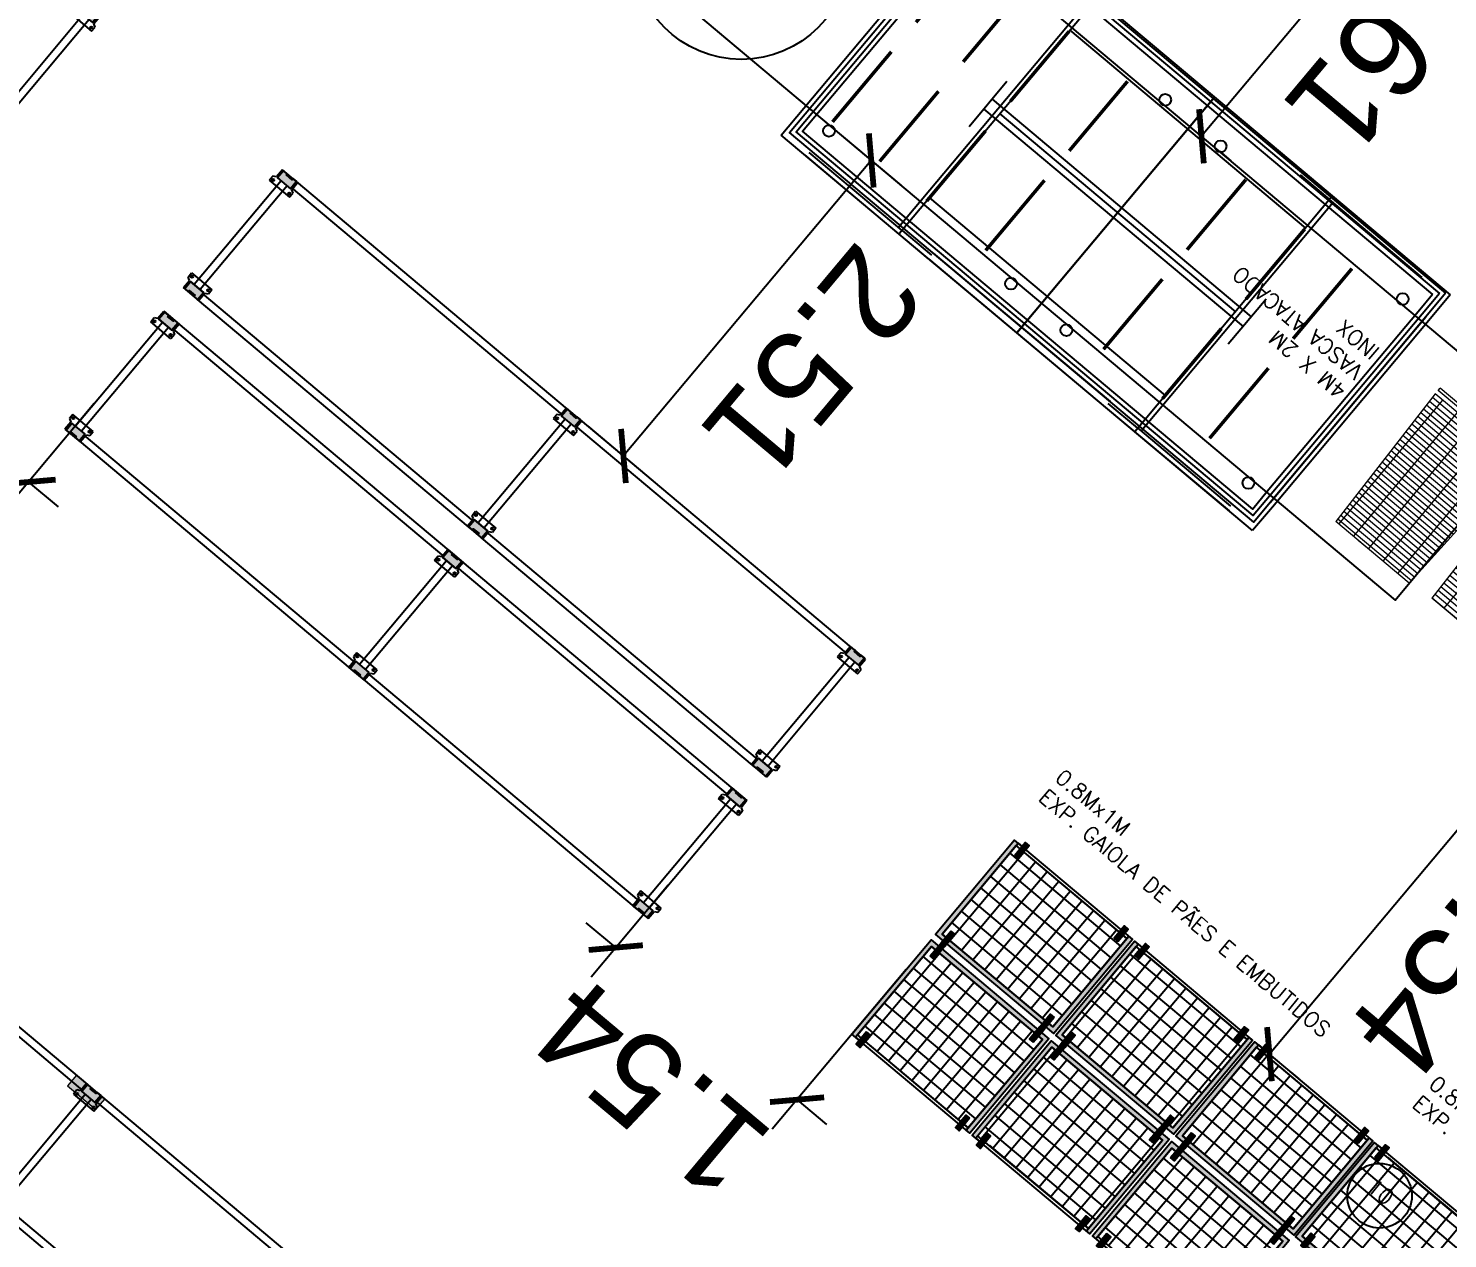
# Model space of a CAD drawing. Header units: metres. Extents: x 822482 to 822767, y 9662202 to 9662512.
# Drawn here: x 822657.28 to 822666.51, y 9662423.04 to 9662430.9 of the extents above; entities that cross this region are included whole.
import ezdxf

# ---------------------------------------------------------------- set-up
doc = ezdxf.new("R2010")
doc.units = ezdxf.units.M
for name, color, linetype in [('APRESENTAÇÃO PRÓMARKET', 7, 'Continuous'), ('ARQ_NE_EQUIPAMENTOS', 7, 'Continuous'), ('wbc_gond_planta', 7, 'Continuous')]:
    doc.layers.add(name, color=color, linetype=linetype)
doc.layers.add('ARQ_NE_COTAS', color=7, linetype='Continuous', true_color=0x000000)
doc.layers.add('ARQ_NE_MOBILIÁRIOS', color=251, linetype='Continuous', lineweight=0)
doc.layers.add('ARQ_NE_PORTAPALLETS', color=251, linetype='Continuous', lineweight=0)
doc.styles.add('Arial', font='arial.ttf', dxfattribs={"height": 0.6})
doc.styles.add('ROMANS', font='romans', dxfattribs={"height": 0.2})
doc.dimstyles.new('1-300', dxfattribs={"dimtxt": 0.6, "dimasz": 0.25, "dimexe": 0.25, "dimexo": 0.25, "dimgap": 0.25, "dimtad": 1, "dimzin": 4, "dimdsep": 46, "dimtxsty": 'Arial', "dimblk": 'ARCHTICK', "dimcen": 0.25, "dimclrd": 256, "dimclre": 256, "dimclrt": 256, "dimadec": 0, "dimazin": 0, "dimtfac": 0.0666666666666667, "dimtix": 1, "dimtofl": 0, "dimtmove": 0, "dimatfit": 3, "dimldrblk": 'ARCHTICK', "dimfxl": 0.25, "dimtvp": 1, "dimtolj": 1, "dimtzin": 0, "dimarcsym": 0})

# ---------------------------------------------------------------- blocks, each defined once
blk = doc.blocks.new('100100T11R230100')
at = {"layer": 'wbc_gond_planta'}
for points in [[(3, -1), (3, 0), (0, 0), (0, -6), (11, -6), (11, 0), (8, 0), (8, -1)], [(244, -1), (244, 0), (241, 0), (241, -6), (252, -6), (252, 0), (249, 0), (249, -1)], [(8, -99), (8, -100), (11, -100), (11, -94), (0, -94), (0, -100), (3, -100), (3, -99)], [(249, -99), (249, -100), (252, -100), (252, -94), (241, -94), (241, -100), (244, -100), (244, -99)]]:
    blk.add_hatch(color=8, dxfattribs=at).paths.add_polyline_path(points)
at = {"layer": 'wbc_gond_planta', "color": 8, "linetype": 'Continuous'}
for p, q in [((-0.9759548485362757, 0), (11.97604515146395, 0)), ((-0.9759548485362757, -6.0145163657171), (-0.9759548485362757, 0)), ((11.97604515146395, 0), (11.97604515146395, -6.014526026236581)), ((240.0240451514637, 0), (252.9760451514639, 0)), ((240.0240451514637, -6.0145163657171), (240.0240451514637, 0)), ((252.9760451514639, 0), (252.9760451514639, -6.014526026236581)), ((-3.09997742426367, -7.185541744968759), (-0.9759548485362757, -6.0145163657171)), ((-3.09997742426367, -10.69999999999982), (-3.09997742426367, -7.185541744968759)), ((11.97604515146395, -6.014526026237036), (14.10002257573615, -7.185542341804648)), ((14.10002257573615, -7.185542341804648), (14.10002257573615, -10.69999999999982)), ((237.9000225757363, -7.185541744968759), (240.0240451514637, -6.0145163657171)), ((237.9000225757363, -10.69999999999982), (237.9000225757363, -7.185541744968759)), ((252.9760451514639, -6.014526026237036), (255.1000225757361, -7.185542341804648)), ((255.1000225757361, -7.185542341804648), (255.1000225757361, -10.69999999999982)), ((14.10002257573615, -10.69999999999982), (-3.09997742426367, -10.69999999999982)), ((255.1000225757361, -10.69999999999982), (237.9000225757363, -10.69999999999982)), ((14.10002257573615, -89.30000000000018), (-3.09997742426367, -89.30000000000018)), ((-3.09997742426367, -89.30000000000018), (-3.09997742426367, -92.81445825503124)), ((14.10002257573615, -92.81445765819535), (14.10002257573615, -89.30000000000018)), ((255.1000225757361, -89.30000000000018), (237.9000225757363, -89.30000000000018)), ((237.9000225757363, -89.30000000000018), (237.9000225757363, -92.81445825503124)), ((255.1000225757361, -92.81445765819535), (255.1000225757361, -89.30000000000018)), ((-3.09997742426367, -92.81445825503124), (-0.9759548485362757, -93.9854836342829)), ((-0.9759548485362757, -93.9854836342829), (-0.9759548485362757, -100)), ((-0.9759548485362757, -100), (11.97604515146395, -100)), ((11.97604515146395, -93.98547397376296), (14.10002257573615, -92.81445765819535)), ((11.97604515146395, -100), (11.97604515146395, -93.98547397376342)), ((237.9000225757363, -92.81445825503124), (240.0240451514637, -93.9854836342829)), ((240.0240451514637, -93.9854836342829), (240.0240451514637, -100)), ((240.0240451514637, -100), (252.9760451514639, -100)), ((252.9760451514639, -93.98547397376296), (255.1000225757361, -92.81445765819535)), ((252.9760451514639, -100), (252.9760451514639, -93.98547397376342))]:
    blk.add_line(p, q, dxfattribs=at)
at = {"layer": 'wbc_gond_planta', "color": 8}
for p, q in [((3, 0), (0, 0)), ((0, 0), (0, -6)), ((3, -1), (3, 0)), ((8, 0), (8, -1)), ((8, 0), (11, 0)), ((11, 0), (241, 0)), ((11, 0), (11, -6)), ((244, 0), (241, 0)), ((241, 0), (241, -6)), ((244, -1), (244, 0)), ((249, 0), (249, -1)), ((249, 0), (252, 0)), ((252, 0), (252, -6)), ((11, -6), (0, -6)), ((8, -1), (3, -1)), ((3, -94), (3, -6)), ((8, -94), (8, -6)), ((11, -5), (241, -5)), ((252, -6), (241, -6)), ((249, -1), (244, -1)), ((244, -94), (244, -6)), ((249, -94), (249, -6)), ((0, -100), (0, -94)), ((11, -94), (0, -94)), ((3, -100), (0, -100)), ((8, -99), (3, -99)), ((3, -99), (3, -100)), ((8, -100), (8, -99)), ((8, -100), (11, -100)), ((11, -100), (11, -94)), ((11, -95), (241, -95)), ((11, -100), (241, -100)), ((241, -100), (241, -94)), ((252, -94), (241, -94)), ((244, -100), (241, -100)), ((249, -99), (244, -99)), ((244, -99), (244, -100)), ((249, -100), (249, -99)), ((249, -100), (252, -100)), ((252, -100), (252, -94))]:
    blk.add_line(p, q, dxfattribs=at)
for points in [[(3, -1), (3, 0), (0, 0), (0, -6), (11, -6), (11, 0), (8, 0), (8, -1)], [(244, -1), (244, 0), (241, 0), (241, -6), (252, -6), (252, 0), (249, 0), (249, -1)], [(8, -99), (8, -100), (11, -100), (11, -94), (0, -94), (0, -100), (3, -100), (3, -99)], [(249, -99), (249, -100), (252, -100), (252, -94), (241, -94), (241, -100), (244, -100), (244, -99)]]:
    blk.add_lwpolyline(points, close=True, dxfattribs=at)
for centre in [(-1.399977424263852, -9), (12.40002257573633, -9), (239.6000225757361, -9), (253.4000225757363, -9), (-1.399977424263852, -91), (12.40002257573633, -91), (239.6000225757361, -91), (253.4000225757363, -91)]:
    blk.add_circle(centre, 0.7000000000000001, dxfattribs=at)
blk = doc.blocks.new('protetor')
blk.add_hatch(color=8).paths.add_polyline_path([(-3.5, -5), (-3.5, -14), (20.5, -14), (20.5, -5)])
at = {"color": 8}
blk.add_lwpolyline([(-3.5, -5), (-3.5, -14), (20.5, -14), (20.5, -5)], close=True, dxfattribs=at)
blk = doc.blocks.new('20006_ARQ_1400_3PV$0$20006_ARQ_1400_3PV$0$CRF-PINHE-BASE-HIPERMERCADO-(2SUBSOLO)-LAY$0$A$C23750C89')
at = {"transparency": 33554687}
h = blk.add_hatch(dxfattribs=at)
h.set_pattern_fill('GRATE', color=256, angle=180, style=0)
h.set_pattern_definition([(180, (1420.650476010763, 675.9269155575728), (-3.827021247335479e-18, -0.03125), []), (270, (1420.650476010763, 675.9269155575728), (0.125, -2.296187470073177e-17), [])])
h.paths.add_polyline_path([(0.6999929257963231, 1.051190890180351), (0.4082191807045976, 1.051190890180351), (0.3831678373517207, 1.039329644591589), (0.3664826926274155, 1.051190890180123), (-7.074204404489137e-06, 1.051190890180351), (0.03847041885546787, -1.722416072880151e-06), (0.6615154327373602, -1.722416072880151e-06)])
for p, q in [((0.3065024491934309, 1.662923622532617), (0.187658925238793, 1.629311706436511)), ((0.4398619195826541, 1.644743171084656), (0.3065024491934309, 1.662923622532617)), ((0.187658925238793, 1.629311706436511), (0.09670576888674987, 1.522683121994987)), ((0.5711305333588825, 1.590667473998792), (0.4398619195826541, 1.644743171084656)), ((0.644383308959732, 1.477034217952678), (0.5711305333588825, 1.590667473998792)), ((0.09670576888674987, 1.522683121994987), (0.07679036635272496, 1.470632433695982)), ((0.6180190040413436, 1.325420155500069), (0.644383308959732, 1.477034217952678)), ((0.07679036635272496, 1.470632433695982), (0.09096984259667806, 1.346175776423706)), ((0.44524128341709, 1.374784130331136), (0.4844752648814392, 1.3961774535112)), ((0.4844752648814392, 1.3961774535112), (0.4934916834963587, 1.311284988736361)), ((0.09096984259667806, 1.346175776423706), (0.1136209947944735, 1.250102706941789)), ((0.195153173761355, 1.261884410050925), (0.201686194523063, 1.37961388849476)), ((0.201686194523063, 1.37961388849476), (0.3249958375690767, 1.36169655274648)), ((0.3249958375690767, 1.36169655274648), (0.44524128341709, 1.374784130331136)), ((0.4934916834963587, 1.311284988736361), (0.4214124949721736, 1.216532170806431)), ((0.5773991138612473, 1.235642145606334), (0.6180190040413436, 1.325420155500069)), ((0.1136209947944735, 1.250102706941789), (0.1186078716855263, 1.218660868343932)), ((0.1186078716855263, 1.218660868343932), (0.148504983062594, 1.16337336572451)), ((0.1800403904262566, 1.230968778474107), (0.1924494559907544, 1.232190141760157)), ((0.1845906411936085, 1.197605576622891), (0.1800403904262566, 1.230968778474107)), ((0.1889486382087853, 1.261273716218511), (0.195153173761355, 1.261884410050925)), ((0.1924494559907544, 1.232190141760157), (0.1889486382087853, 1.261273716218511)), ((0.4326879958734935, 1.203867111491945), (0.384369501673973, 1.160291172328698)), ((0.4214124949721736, 1.216532170806431), (0.4326879958734935, 1.203867111491945)), ((0.4998964522401366, 1.170409821859721), (0.5773991138612473, 1.235642145606334)), ((0.148504983062594, 1.16337336572451), (0.1391601335353698, 1.131147059187242)), ((0.1391601335353698, 1.131147059187242), (0.170367050148343, 1.081623662946868)), ((0.2229594285263374, 1.170701661794055), (0.1845906411936085, 1.197605576622891)), ((0.205227034719428, 1.128257817459826), (0.2100296428388901, 1.149392825424911)), ((0.2307501303639583, 1.098211176091354), (0.205227034719428, 1.128257817459826)), ((0.2100296428388901, 1.149392825424911), (0.2306580081676657, 1.124499596603073)), ((0.2420176407467807, 1.130000587281984), (0.2229594285263374, 1.170701661794055)), ((0.2306580081676657, 1.124499596603073), (0.2420176407467807, 1.130000587281984)), ((0.384369501673973, 1.160291172328698), (0.3528340998500425, 1.092695783957652)), ((0.3658560265730557, 1.087716169896794), (0.3753771355131903, 1.111820130294291)), ((0.3753771355131903, 1.111820130294291), (0.3857794329251192, 1.095312333394077)), ((0.4466071242450198, 1.069366714908256), (0.467395724729613, 1.125260116414665)), ((0.467395724729613, 1.125260116414665), (0.4708805481723175, 1.185085537263149)), ((0.4708805481723175, 1.185085537263149), (0.4998964522401366, 1.170409821859721)), ((-7.074203494994435e-06, 1.079998277583854), (-7.074203494994435e-06, 1.099998277583836)), ((0.1587883800593772, 1.099998277583836), (-7.074203494994435e-06, 1.099998277583836)), ((0.003788380058722396, 1.099998277583836), (-7.074203494994435e-06, 1.099998277583836)), ((0.3770301599151935, 1.079998277583854), (-7.074203494994435e-06, 1.079998277583854)), ((-7.074204404489137e-06, 1.051190890180351), (0.03847041885546787, -1.722416072880151e-06)), ((0.3664826926269598, 1.051190890180123), (-7.074203494994435e-06, 1.051190890180351)), ((0.170367050148343, 1.081623662946868), (0.2214893881346143, 1.084150925087215)), ((0.2214893881346143, 1.084150925087215), (0.2307501303639583, 1.098211176091354)), ((0.3562409457363174, 1.099998277583836), (0.2292320784208641, 1.099998277583836)), ((0.3528340998500425, 1.092695783957652), (0.3658560265730557, 1.087716169896794)), ((0.3857794329251192, 1.095312333394077), (0.3622791053121546, 1.054179164020297)), ((0.3622791053121546, 1.054179164020297), (0.3831678373517207, 1.039329644591589)), ((0.3828266109703691, 1.099998277583836), (0.3707074818266847, 1.099998277583836)), ((0.3831678373517207, 1.039329644591589), (0.4466071242450198, 1.069366714908256)), ((0.6999929257963231, 1.051190890180351), (0.4082191807037816, 1.051190890180351)), ((0.6999929257963231, 1.079998277583854), (0.4505613532419375, 1.079998277583854)), ((0.6999929257963231, 1.099998277583836), (0.4580000132355053, 1.099998277583836)), ((0.6999929257963231, 1.051190890180351), (0.6615154327373602, -1.722416072880151e-06)), ((0.6999929257963231, 1.079998277583854), (0.6999929257963231, 1.099998277583836)), ((0.6615154327373602, -1.722416072880151e-06), (0.03847041885546787, -1.722416072880151e-06)), ((0.3562409457372269, -1.722416072880151e-06), (0.2292320784217736, -1.722416300253826e-06))]:
    blk.add_line(p, q, dxfattribs=at)
for points in [[(0.1830565746895445, 1.466690832222866), (0.2447574639600134, 1.44458792694445), (0.290288103173225, 1.440303523445209), (0.3011270267088548, 1.425717089798127), (0.3166844211482385, 1.41409958974441), (0.3636931101118535, 1.451911422528838), (0.3679669998291502, 1.497413506591556), (0.3572042041514578, 1.57462051503353), (0.3182225611999456, 1.607725431588051), (0.2682337934165844, 1.619084616426562), (0.2211329822557673, 1.607561204154081), (0.1772726221661287, 1.556910508029887), (0.169774300095014, 1.461626706972311), (0.205783830368091, 1.433238343075573), (0.2206442807282656, 1.409655759296129), (0.2456386768099037, 1.403976164107007), (0.261540556336513, 1.420568477736651), (0.2955353223969723, 1.418905399779987)], [(0.482552628405756, 1.396614343318333), (0.4821000323217959, 1.483601969832307)], [(0.2040454327452608, 1.38109836748049), (0.1994951819779089, 1.414461569331706)], [(0.1800403904262566, 1.230968778474107), (0.1162486090861421, 1.217176394897706)]]:
    blk.add_lwpolyline(points, dxfattribs=at)
blk = doc.blocks.new('*U478')
at = {"layer": 'APRESENTAÇÃO PRÓMARKET', "color": 8}
blk.add_lwpolyline([(299.9999531745559, 55.00998251508393), (299.9999307944546, 75.0099658164702), (-300.0000000000001, 75.00996581647017), (-299.999999574049, 55.01002976631328), (-300.0000000000001, -55.00009688137679), (-300.0000000000001, -75.00002767106761), (299.9999307944546, -75.00002767106761), (299.9999307944546, -55.0000276757159)], close=True, dxfattribs=at)
at = {"layer": 'APRESENTAÇÃO PRÓMARKET', "color": 8, "const_width": 2.266666666662786}
for points in [[(-179.9999995681917, 72.00032555480692), (-179.9999997441924, 12.5002969218975)], [(-139.9999995740488, 72.00031706161096), (-139.9999997500495, 12.50031886319356)], [(-99.99999957404884, 72.00030856841501), (-99.99999975004935, 12.50034080448962)], [(-49.99999957404884, 71.49998251625647), (-49.9999997491778, 12.5003682311097)], [(50.00000042595116, 72.00030326017651), (50.0000002499509, 12.50042308434984)], [(100.0000004259512, 72.00030856846679), (100.000000249951, 12.50045051096992)], [(140.0000004259512, 72.00031706166274), (140.000000249951, 12.50047245226597)], [(-179.9999998181422, -12.49970307810629), (-179.9999999941428, -71.99968464251604)], [(-139.9999998239993, -12.49968113681024), (-140, -71.99969313420985)], [(-99.99999982399923, -12.49965919551418), (-100, -71.9997016259037)], [(-49.9999998233855, -12.49963176889409), (-50, -71.99970692736363)], [(50.00000017600102, -12.49957691565396), (50, -71.99970692736363)], [(100.0000001760011, -12.4995494890339), (100, -71.99970162584732)], [(140.0000001760011, -12.49952754773783), (140, -71.99969313415342)]]:
    blk.add_lwpolyline(points, dxfattribs=at)
blk = doc.blocks.new('Car4n80x100x180')
at = {"transparency": 33554687}
h = blk.add_hatch(color=8, dxfattribs=at)
h.paths.add_polyline_path([(0, -80), (2.999999999999801, -80), (2.999999999999886, -2.999999999999659), (0, -2.999999999999659)])
h.paths.add_polyline_path([(96.99999999999943, -80), (100, -80), (100, -2.999999999999659), (97.00000000000045, -2.999999999999659)])
h.paths.add_polyline_path([(0, -2.999999999999659), (100, -2.999999999999659), (100, 0), (0, 0)])
for points in [[(6.295251075653141, -8.26317296127263), (6.295251075653027, 2.263172961267287), (9.529846799114353, 2.263172961267287), (9.52984679911458, -8.26317296127263)], [(93.70474892438176, -8.263172961315604), (93.70474892438165, 2.263172961224313), (90.47015320092032, 2.263172961224313), (90.47015320092044, -8.263172961315604)], [(6.295251075635747, -72.73682703872998), (6.295251075635747, -83.2631729612699), (9.529846799097072, -83.2631729612699), (9.529846799097072, -72.73682703872998)], [(93.70474892436425, -72.73682703872998), (93.70474892436425, -83.2631729612699), (90.47015320090293, -83.2631729612699), (90.47015320090293, -72.73682703872998)]]:
    blk.add_hatch(color=9, dxfattribs=at).paths.add_polyline_path(points)
h = blk.add_hatch(dxfattribs=at)
h.set_pattern_fill('ANSI37', color=8, scale=3.093750000000001, angle=315.0000000000001, style=0)
h.set_pattern_definition([(7.993605777301127e-14, (-31.96686838937546, -68.2631729612699), (-1.509903313490213e-14, 9.822656250000001), []), (90, (-31.96686838937546, -68.2631729612699), (-9.822656250000001, -1.4210854715202e-14), [])])
h.paths.add_polyline_path([(2.999999999999886, -2.999999999999659), (2.999999999999886, -78), (97.00000000000045, -78), (97.00000000000045, -2.999999999999659)])
at = {"color": 8, "transparency": 33554687}
for p, q in [((3.000000000000227, -3.000000000000114), (2.999999999999801, -80)), ((97.00000000000045, -78), (97.00000000000045, -2.999999999999659))]:
    blk.add_line(p, q, dxfattribs=at)
at = {"color": 5, "transparency": 33554687}
for p, q in [((97.00000000000045, -2.999999999999659), (3.000000000000227, -3.000000000000114)), ((3.000000000000227, -3.000000000000114), (3.000000000000227, -3.000000000000114)), ((86.99999999999943, -78), (2.999999999999886, -78))]:
    blk.add_line(p, q, dxfattribs=at)
at = {"color": 8, "transparency": 33554687}
for points in [[(0, 0), (0, -80), (100, -80), (100, 0)], [(6.295251075653141, -8.26317296127263), (6.295251075653027, 2.263172961267287), (9.529846799114466, 2.263172961267287), (9.529846799114466, -8.26317296127263)], [(93.70474892438176, -8.263172961315604), (93.70474892438165, 2.263172961224313), (90.47015320092032, 2.263172961224313), (90.47015320092032, -8.263172961315604)], [(2.999999999999886, -2.999999999999659), (2.999999999999886, -78), (97.00000000000045, -78), (97.00000000000045, -2.999999999999659)], [(6.295251075635747, -72.73682703872998), (6.295251075635747, -83.2631729612699), (9.529846799097072, -83.2631729612699), (9.529846799097072, -72.73682703872998)], [(93.70474892436425, -72.73682703872998), (93.70474892436425, -83.2631729612699), (90.47015320090293, -83.2631729612699), (90.47015320090293, -72.73682703872998)]]:
    blk.add_lwpolyline(points, close=True, dxfattribs=at)
blk.add_lwpolyline([(100, -80), (100, 0), (0, 0), (0, -80), (2.999999999999801, -80), (2.999999999999886, -2.999999999999659), (97.00000000000045, -2.999999999999659), (96.99999999999943, -80), (90, -80)], dxfattribs=at)
blk = doc.blocks.new('_ARCHTICK')
at = {"color": 0, "linetype": 'ByBlock', "const_width": 0.15}
blk.add_lwpolyline([(-0.5, -0.5), (0.5, 0.5)], dxfattribs=at)
blk = doc.blocks.new('*D497')
at = {"layer": 'ARQ_NE_COTAS', "lineweight": -2, "transparency": 16777216}
for p, q in [((347.1825862070547, -246.0524373473601), (347.0848516281695, -246.0524373473601)), ((347.3348516281695, -248.6589238122107), (347.3348516281695, -246.0524373473601)), ((347.1825874000789, -248.6589238122107), (347.0848516281695, -248.6589238122107))]:
    blk.add_line(p, q, dxfattribs=at)
at = {"layer": 'Defpoints', "color": 0, "transparency": 16777216}
for p in [(347.3348516281695, -246.0524373473601), (347.4325862070547, -246.0524373473601), (347.4325874000789, -248.6589238122107)]:
    blk.add_point(p, dxfattribs=at)
at = {"layer": 'ARQ_NE_COTAS', "lineweight": -2, "transparency": 16777216, "xscale": 0.25, "yscale": 0.25, "zscale": 0.25}
for p, rotation in [((347.3348516281695, -246.0524373473601), 90), ((347.3348516281695, -248.6589238122107), 270)]:
    blk.add_blockref('_ARCHTICK', p, dxfattribs=dict(at, rotation=rotation))
at = {"layer": 'ARQ_NE_COTAS', "transparency": 16777216, "insert": (346.7785078355364, -247.3556805797854), "char_height": 0.6, "attachment_point": 5, "rotation": 90, "style": 'Arial'}
blk.add_mtext('\\A1;2.61', dxfattribs=at)
blk = doc.blocks.new('*D498')
at = {"layer": 'ARQ_NE_COTAS', "lineweight": -2, "transparency": 16777216}
for p, q in [((342.9794768486173, -241.7659084135668), (342.9119483642281, -241.7659084135668)), ((343.1619483642281, -244.3040652917699), (343.1619483642281, -241.7659084135668)), ((342.979477448389, -244.3040652917699), (342.9119483642281, -244.3040652917699))]:
    blk.add_line(p, q, dxfattribs=at)
at = {"layer": 'Defpoints', "color": 0, "transparency": 16777216}
for p in [(343.1619483642281, -241.7659084135668), (343.2294768486173, -241.7659084135668), (343.229477448389, -244.3040652917699)]:
    blk.add_point(p, dxfattribs=at)
at = {"layer": 'ARQ_NE_COTAS', "lineweight": -2, "transparency": 16777216, "xscale": 0.25, "yscale": 0.25, "zscale": 0.25}
for p, rotation in [((343.1619483642281, -241.7659084135668), 90), ((343.1619483642281, -244.3040652917699), 270)]:
    blk.add_blockref('_ARCHTICK', p, dxfattribs=dict(at, rotation=rotation))
at = {"layer": 'ARQ_NE_COTAS', "transparency": 16777216, "insert": (342.605604571595, -243.0349868526684), "char_height": 0.6, "attachment_point": 5, "rotation": 90, "style": 'Arial'}
blk.add_mtext('\\A1;2.54', dxfattribs=at)
blk = doc.blocks.new('*D499')
at = {"layer": 'ARQ_NE_COTAS', "lineweight": -2, "transparency": 16777216}
for p, q in [((349.1825856370853, -242.0451139323415), (348.6285306895153, -242.0451139323415)), ((348.8785306895153, -244.5523374117912), (348.8785306895153, -242.0451139323415)), ((350.1825862359257, -244.5523374117912), (348.6285306895153, -244.5523374117912))]:
    blk.add_line(p, q, dxfattribs=at)
at = {"layer": 'Defpoints', "color": 0, "transparency": 16777216}
for p in [(348.8785306895153, -242.0451139323415), (349.4325856370853, -242.0451139323415), (350.4325862359257, -244.5523374117912)]:
    blk.add_point(p, dxfattribs=at)
at = {"layer": 'ARQ_NE_COTAS', "lineweight": -2, "transparency": 16777216, "xscale": 0.25, "yscale": 0.25, "zscale": 0.25}
for p, rotation in [((348.8785306895153, -242.0451139323415), 90), ((348.8785306895153, -244.5523374117912), 270)]:
    blk.add_blockref('_ARCHTICK', p, dxfattribs=dict(at, rotation=rotation))
at = {"layer": 'ARQ_NE_COTAS', "transparency": 16777216, "insert": (348.3221868968822, -243.2987256720664), "char_height": 0.6, "attachment_point": 5, "rotation": 90, "style": 'Arial'}
blk.add_mtext('\\A1;2.51', dxfattribs=at)
blk = doc.blocks.new('*D501')
at = {"layer": 'ARQ_NE_COTAS', "lineweight": -2, "transparency": 16777216}
for p, q in [((345.3249993482605, -240.6706449547783), (345.3249993482605, -239.3150440519676)), ((346.8632499873638, -240.0951139451936), (346.8632499873638, -239.3150440519676)), ((345.3249993482605, -239.5650440519676), (345.0749993482605, -239.5650440519676)), ((346.8632499873638, -239.5650440519676), (347.1132499873638, -239.5650440519676))]:
    blk.add_line(p, q, dxfattribs=at)
at = {"layer": 'Defpoints', "color": 0, "transparency": 16777216}
for p in [(346.8632499873638, -239.5650440519676), (346.8632499873638, -240.3451139451936), (345.3249993482605, -240.9206449547783)]:
    blk.add_point(p, dxfattribs=at)
at = {"layer": 'ARQ_NE_COTAS', "lineweight": -2, "transparency": 16777216, "xscale": 0.25, "yscale": 0.25, "zscale": 0.25}
blk.add_blockref('_ARCHTICK', (345.3249993482605, -239.5650440519676), dxfattribs=at)
at = {"layer": 'ARQ_NE_COTAS', "lineweight": -2, "transparency": 16777216, "xscale": 0.25, "yscale": 0.25, "zscale": 0.25, "rotation": 180}
blk.add_blockref('_ARCHTICK', (346.8632499873638, -239.5650440519676), dxfattribs=at)
at = {"layer": 'ARQ_NE_COTAS', "transparency": 16777216, "insert": (346.0941246678121, -239.0087002593345), "char_height": 0.6, "attachment_point": 5, "style": 'Arial'}
blk.add_mtext('\\A1;1.54', dxfattribs=at)
blk = doc.blocks.new('*D502')
at = {"layer": 'ARQ_NE_COTAS', "lineweight": -2, "transparency": 16777216}
for p, q in [((351.7332500051707, -240.0951139433309), (351.7332500051707, -239.1797276847064)), ((353.3632499882951, -240.0951253669336), (353.3632499882951, -239.1797276847064)), ((351.7332500051707, -239.4297276847064), (351.4832500051707, -239.4297276847064)), ((353.3632499882951, -239.4297276847064), (353.6132499882951, -239.4297276847064))]:
    blk.add_line(p, q, dxfattribs=at)
at = {"layer": 'Defpoints', "color": 0, "transparency": 16777216}
for p in [(353.3632499882951, -239.4297276847064), (351.7332500051707, -240.3451139433309), (353.3632499882951, -240.3451253669336)]:
    blk.add_point(p, dxfattribs=at)
at = {"layer": 'ARQ_NE_COTAS', "lineweight": -2, "transparency": 16777216, "xscale": 0.25, "yscale": 0.25, "zscale": 0.25}
blk.add_blockref('_ARCHTICK', (351.7332500051707, -239.4297276847064), dxfattribs=at)
at = {"layer": 'ARQ_NE_COTAS', "lineweight": -2, "transparency": 16777216, "xscale": 0.25, "yscale": 0.25, "zscale": 0.25, "rotation": 180}
blk.add_blockref('_ARCHTICK', (353.3632499882951, -239.4297276847064), dxfattribs=at)
at = {"layer": 'ARQ_NE_COTAS', "transparency": 16777216, "insert": (352.5482499967329, -238.8731792536014), "char_height": 0.6, "attachment_point": 5, "style": 'Arial'}
blk.add_mtext('\\A1;1.63', dxfattribs=at)
blk = doc.blocks.new('A$C8f1b9c42')
at = {"layer": 'ARQ_NE_EQUIPAMENTOS'}
for p, q in [((345.4325862387195, -244.5024374648929), (345.4325866177678, -244.3024372970685)), ((345.4325866177678, -244.3024372970685), (349.4325862368569, -244.3024372961372)), ((346.6825868189335, -244.3024367140606), (345.632586072199, -244.3024372952059)), ((346.4325862042606, -244.3324370449409), (345.645012492314, -244.3324372898787)), ((346.4025870962068, -246.2724370583892), (346.4025862039998, -244.3324370561168)), ((346.4325871113688, -246.3024370437488), (346.4325861902907, -244.3024370418862)), ((346.4325862042606, -244.3324370449409), (346.682586834766, -244.3324367152527)), ((348.1825868189335, -244.3024367149919), (346.6825868189335, -244.3024367140606)), ((347.4325861204416, -246.3024372337386), (347.4325868189335, -244.3024372328073)), ((347.4325868180022, -244.302436940372), (347.4325862396508, -246.3024372328073)), ((347.4325877418742, -246.3024369413033), (347.4325868180022, -244.302436940372)), ((348.4325862722471, -244.3324370449409), (348.1825868068263, -244.3324367143214)), ((348.1825868189335, -244.3024367149919), (349.23258640524, -244.3024372961372)), ((348.4325855858624, -246.3024370437488), (348.432586286217, -244.3024370437488)), ((348.4325862722471, -244.3324370449409), (349.2201599851251, -244.3324372898787)), ((348.4625855991617, -246.2724370602518), (348.4625862725079, -244.3324370570481)), ((349.4325862368569, -244.3024372961372), (349.4325862377882, -246.3024372961372)), ((345.4325862368569, -246.1024374626577), (345.4325862387195, -244.5024374648929)), ((345.4625862445682, -244.5148638570681), (345.4625868201256, -246.0900110416114)), ((345.4325866177678, -246.3024372961372), (345.4325862368569, -246.1024374626577)), ((345.6450133863837, -246.2724372930825), (346.4325870973989, -246.2724370444193)), ((346.682587726973, -246.2724367137998), (346.4325870973989, -246.2724370444193)), ((349.4325862377882, -246.3024372961372), (345.4325866177678, -246.3024372961372)), ((345.6325869932771, -246.3024372952059), (346.6825877428055, -246.3024367149919)), ((346.6825862359256, -246.3024367140606), (348.1825862387195, -246.3024367149919))]:
    blk.add_line(p, q, dxfattribs=at)
for points in [[(345.4626070754603, -246.2903426941484), (345.462606693618, -246.1079166252166), (345.462606693618, -244.5327697610483), (345.4626070745289, -244.3503434127197), (349.4026059769094, -244.3503434117883), (349.4026059769094, -246.2903426932171)], [(345.4926063353196, -246.2642768006772), (345.4926063343883, -244.5451960032806), (345.4926067162305, -244.3803430534899), (349.3726063352078, -244.3803430516273), (349.3726063342765, -246.2642767988145)], [(345.5226063588634, -246.2303434116766), (345.5226059742272, -246.0830640261993), (345.5226059770212, -244.5576222501695), (345.5226063597947, -244.4103426942602), (349.3426066935062, -244.4103426961228), (349.3426066944376, -246.2303434126079)]]:
    blk.add_lwpolyline(points, close=True, dxfattribs=at)
for points in [[(348.1826069038361, -244.3503424711525), (346.6826069029048, -244.3503424702212)], [(348.4326061047614, -244.6103431470692), (346.4326066635549, -244.6103431480005)], [(346.3326065726578, -245.5119116920978), (346.332606529817, -245.1287741959095)], [(348.5326064769179, -245.5119116930291), (348.5326065188274, -245.1287741968408)], [(348.5326057309285, -245.278774196282), (346.3326065465808, -245.2787722954527)], [(348.5326064769179, -245.3619116917253), (346.3326065549627, -245.3618971249089)], [(348.4326058505103, -245.320356387645), (346.4326067473739, -245.3203428015113)], [(348.4326036386192, -246.0303431469947), (346.4326045345515, -246.030329560861)]]:
    blk.add_lwpolyline(points, dxfattribs=at)
for centre, radius in [((342.0219681942835, -241.52082336694), 0.209999999999991), ((345.6525862375274, -244.5224372977391), 0.03809999999999999), ((347.1975862830877, -244.5224375231192), 0.03809999999999999), ((347.6675862381235, -244.5224378164858), 0.03809999999999999), ((349.2125862361863, -244.5224372949451), 0.03809999999999999), ((345.6525862384588, -246.082437299192), 0.03809999999999999), ((347.1975862840191, -246.0824375227094), 0.03809999999999999), ((347.6675862390548, -246.0824378151447), 0.03809999999999999)]:
    blk.add_circle(centre, radius, dxfattribs=at)
at = {"layer": 'ARQ_NE_EQUIPAMENTOS', "transparency": 33554687, "xscale": -0.01, "yscale": 0.01, "zscale": 0.01, "rotation": 180}
for p in [(342.2849993482232, -240.9206449538469), (343.3049993487075, -240.9206449547783), (344.3249993473291, -240.9206449547783)]:
    blk.add_blockref('Car4n80x100x180', p, dxfattribs=at)
at = {"layer": 'ARQ_NE_EQUIPAMENTOS', "transparency": 33554687, "xscale": 0.01, "yscale": 0.01, "zscale": 0.01}
for p in [(341.269483692944, -240.9659084128216), (342.2849993491545, -240.9659084137529), (343.3049993487075, -240.9659084137529), (344.3249993473291, -240.9659084137529)]:
    blk.add_blockref('Car4n80x100x180', p, dxfattribs=at)
at = {"layer": 'ARQ_NE_EQUIPAMENTOS', "xscale": 0.01, "yscale": 0.01, "zscale": 0.01, "rotation": 180.000000003544}
for p in [(347.4325862368569, -245.3023376893252), (347.4325868189335, -249.6597766261548)]:
    blk.add_blockref('*U478', p, dxfattribs=at)
at = {"layer": 'ARQ_NE_MOBILIÁRIOS', "transparency": 33554687, "rotation": 180.000000003544}
for p in [(344.2959020398557, -244.7149024549872), (345.0943520357832, -244.6953021688387)]:
    blk.add_blockref('20006_ARQ_1400_3PV$0$20006_ARQ_1400_3PV$0$CRF-PINHE-BASE-HIPERMERCADO-(2SUBSOLO)-LAY$0$A$C23750C89', p, dxfattribs=at)
at = {"layer": 'ARQ_NE_PORTAPALLETS', "xscale": 0.01000000003725292, "yscale": 0.01000000003725292, "zscale": 0.01000000003725292}
for name, p in [('100100T11R230100', (346.4016604581848, -235.6765741724521)), ('100100T11R230100', (348.8116604667157, -235.6765741724521)), ('protetor', (348.811660467647, -236.5354002900422)), ('100100T11R230100', (346.8332499889657, -241.04511393141)), ('100100T11R230100', (349.2432499974966, -241.0451139295474)), ('100100T11R230100', (353.3332499889657, -241.0451253550127))]:
    blk.add_blockref(name, p, dxfattribs=at)
at = {"layer": 'ARQ_NE_PORTAPALLETS', "xscale": 0.01000000003725292, "yscale": 0.01000000003725292, "zscale": 0.01000000003725292, "rotation": 180.000000003544}
for p in [(349.3532499969006, -240.8451139461249), (351.7632500054315, -240.8451139451936)]:
    blk.add_blockref('100100T11R230100', p, dxfattribs=at)
at = {"layer": 'ARQ_NE_EQUIPAMENTOS', "char_height": 0.1000007616569247, "width": 2.48, "attachment_point": 5, "style": 'ROMANS'}
for s, insert, rotation in [('10', (342.0331972567365, -241.5437148138881), 180.00000000354402), ('\\pxql;0.8Mx1M\\PEXP. GAIOLA DE PÃES E EMBUTIDOS', (340.9994679475203, -242.2334661670029), 180.00000000354402), ('\\pxql;0.8Mx1M\\PEXP. GAIOLA DE PÃES E EMBUTIDOS', (344.1414663838223, -242.1979272561148), 180.00000000354402), ('\\pxql;4M X 2M\\PVASCA ATACADO\\PINOX', (346.7920896094292, -245.5253617530689), 2.365610697096164e-09)]:
    blk.add_mtext(s, dxfattribs=dict(at, insert=insert, rotation=rotation))
at = {"layer": 'ARQ_NE_COTAS'}
for base, p1, p2, picture, middle in [((353.3632499882951, -239.4297276847064), (351.7332500051707, -240.3451139433309), (353.3632499882951, -240.3451253669336), '*D502', (352.5482499967329, -238.8731792536014)), ((346.8632499873638, -239.5650440519676), (345.3249993482605, -240.9206449547783), (346.8632499873638, -240.3451139451936), '*D501', (346.0941246678121, -239.0087002593345))]:
    dim = blk.add_linear_dim(base=base, p1=p1, p2=p2, dimstyle='1-300', dxfattribs=at)
    dim.commit()
    dim.dimension.update_dxf_attribs({"geometry": picture, "text_midpoint": middle})
for base, p1, p2, picture, middle in [((343.1619483642281, -241.7659084135668), (343.2294774483889, -244.3040652917698), (343.2294768486172, -241.7659084135666), '*D498', (342.605604571595, -243.0349868526684)), ((348.8785306895153, -242.0451139323415), (350.4325862359256, -244.5523374117911), (349.4325856370851, -242.0451139323413), '*D499', (348.3221868968822, -243.2987256720664)), ((347.3348516281695, -246.0524373473601), (347.4325874000788, -248.6589238122106), (347.4325862070546, -246.05243734736), '*D497', (346.7785078355364, -247.3556805797854))]:
    dim = blk.add_linear_dim(base=base, p1=p1, p2=p2, angle=89.99999994663915, dimstyle='1-300', dxfattribs=at)
    dim.commit()
    dim.dimension.update_dxf_attribs({"geometry": picture, "text_midpoint": middle})

msp = doc.modelspace()

# ---------------------------------------------------------------- linework, layer by layer
at = {"layer": 'ARQ_NE_COTAS', "color": 1}
msp.add_circle((822661.9181940445, 9662431.408782365), 0.7067873536976814, dxfattribs=at)

# ---------------------------------------------------------------- block references
at = {"ltscale": 10, "rotation": 140.0090103764572}
msp.add_blockref('A$C8f1b9c42', (822772.889044792, 9662018.469655523), dxfattribs=at)

doc.saveas('drawing.dxf')
